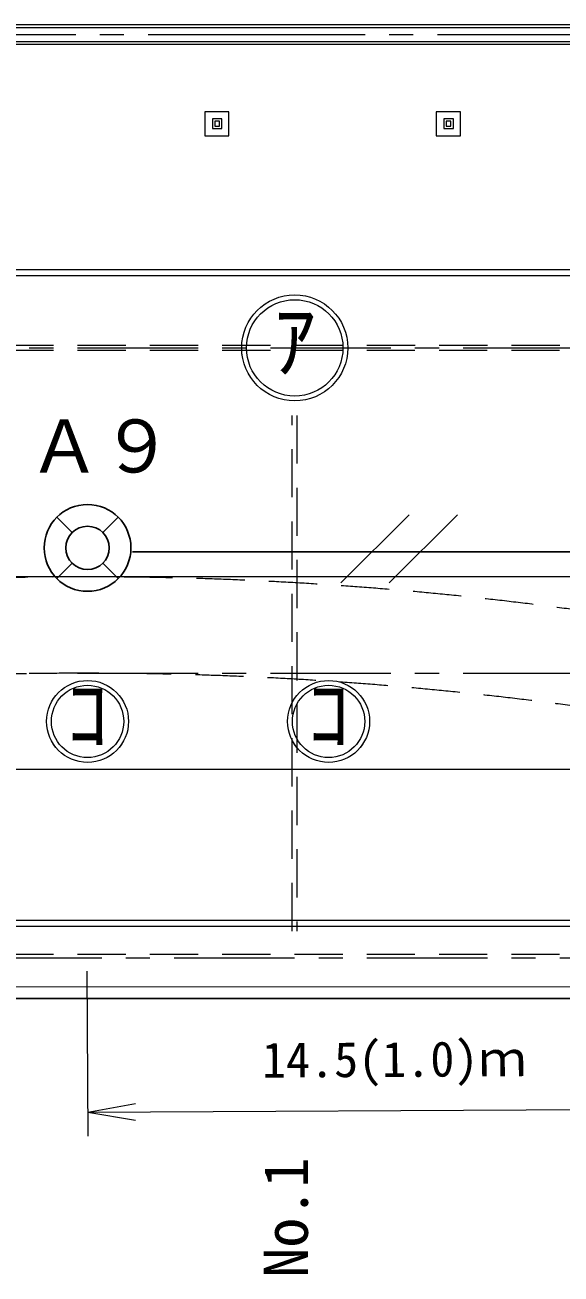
# Model space of a CAD drawing. Units: millimetres, scale not verified. Extents: x -312644 to 200250, y -138500 to 140234.
# Drawn here: x -110942 to -99824, y -2632 to 23283 of the extents above; entities that cross this region are included whole.
import ezdxf
from ezdxf.enums import TextEntityAlignment as Align

# ---------------------------------------------------------------- set-up
doc = ezdxf.new("R2010")
doc.units = ezdxf.units.MM
doc.header["$LTSCALE"] = 500
for name, pattern in [('CHAIN1', [8, 5, -1, 1, -1]), ('CHAIN2', [12, 9, -1, 1, -1]), ('DASHED1', [1.8, 1.2, -0.6]), ('DASHED2', [3, 2, -1])]:
    doc.linetypes.add(name, pattern=pattern)
for name, color, linetype, lineweight in [('1-0_現況', 4, 'Continuous', 9), ('1-6', 4, 'Continuous', 9), ('A-0', 4, 'Continuous', 9), ('A-1', 4, 'Continuous', 9), ('A-8', 2, 'Continuous', 25), ('A-9', 1, 'Continuous', 9)]:
    doc.layers.add(name, color=color, linetype=linetype, lineweight=lineweight)
doc.styles.add('ＭＳ ゴシック', font='')
doc.styles.get('ＭＳ ゴシック').set_extended_font_data('MS Gothic')

msp = doc.modelspace()

# ---------------------------------------------------------------- linework, layer by layer
at = {"layer": '1-0_現況', "linetype": 'CHAIN2'}
msp.add_line((-162389.2, 23082.8), (85594.1, 23083.1), dxfattribs=at)
at = {"layer": '1-6'}
msp.add_line((-121852.7, 3082.8), (65739.2, 3083.8), dxfattribs=at)
at = {"layer": 'A-0'}
for p, q in [((-85750.9, 23283), (-121052.1, 23282.9)), ((-121052.1, 23232.9), (-85750.9, 23233)), ((-85750.9, 22933), (-121052.1, 22932.9)), ((-121052.1, 22882.9), (-85750.9, 22883)), ((-121732.8, 18083), (-89347.4, 18083)), ((-45350.6, 11833), (-121852.8, 11833)), ((-45350.6, 7833), (-121852.8, 7833)), ((-66149.5, 4703), (-121732.7, 4703)), ((-121852.8, 4583), (-66269.5, 4583)), ((-45350.6, 3323.2), (-121732.7, 3322.8)), ((-45350.6, 3083.2), (-121852.7, 3082.8))]:
    msp.add_line(p, q, dxfattribs=at)
at = {"layer": 'A-0', "linetype": 'DASHED2'}
for p, q in [((24649.5, 16633.1), (-121852.8, 16633)), ((-121852.8, 16533), (24649.5, 16533.1)), ((-105400.5, 4483), (-105400.5, 15183)), ((-105300.5, 15183), (-105300.5, 4483)), ((-121852.8, 4003.3), (24649.5, 4003.1))]:
    msp.add_line(p, q, dxfattribs=at)
at = {"layer": 'A-0', "linetype": 'CHAIN1'}
for p, q in [((-121852.8, 16583), (-45350.6, 16583)), ((-121852.8, 9833), (-45350.6, 9833)), ((-45350.6, 3918.1), (-122259.8, 3917.9))]:
    msp.add_line(p, q, dxfattribs=at)
at = {"layer": 'A-0'}
msp.add_lwpolyline([(-45350.6, 18203), (-83763.7, 18203), (-125389.1, 18203)], dxfattribs=at)
for centre, radius in [((-105347.4, 16582.8), 1100), ((-105347.4, 16582.7), 1100), ((-105347.4, 16582.8), 1000), ((-105347.4, 16582.7), 1000), ((-109644.3, 8833), 850), ((-109644.3, 8832.9), 850), ((-104644.3, 8833), 850), ((-104644.3, 8832.9), 850), ((-109644.3, 8833), 750), ((-109644.3, 8832.9), 750), ((-104644.3, 8833), 750), ((-104644.3, 8832.9), 750)]:
    msp.add_circle(centre, radius, dxfattribs=at)
at = {"layer": 'A-0', "linetype": 'DASHED2'}
for centre, start in [((-109644.2, -63166.8), 80.63179), ((-109644.2, -65166.7), 80.65222)]:
    msp.add_arc(centre, 75000, start, 99.36841, dxfattribs=at)
at = {"layer": 'A-1'}
for p, q in [((-109633.6, 225.6), (-109652.8, 3652.2)), ((-109636.4, 725.6), (-108652.6, 904.8)), ((-109636.4, 725.6), (-95845.2, 803.1)), ((-109636.4, 725.6), (-108650.6, 557.5))]:
    msp.add_line(p, q, dxfattribs=at)
at = {"layer": 'A-8'}
for p, q in [((-110280.6, 13069.4), (-109962.4, 12751.1)), ((-109326.1, 12751.1), (-109008, 13069.4)), ((-104388.3, 11707.9), (-102974.1, 13122.1)), ((-101974.1, 13122.1), (-103388.3, 11707.9)), ((-97108.1, 12354), (-108711.8, 12354)), ((-109962.4, 12114.9), (-110280.6, 11796.7)), ((-109008, 11796.7), (-109326.1, 12114.9))]:
    msp.add_line(p, q, dxfattribs=at)
for radius in [900, 450]:
    msp.add_circle((-109644.3, 12433), radius, dxfattribs=at)
at = {"layer": 'A-9', "linetype": 'DASHED1'}
for points in [[(-107212.6, 21480.2), (-107212.6, 20980.2), (-106712.6, 20980.2), (-106712.6, 21480.2)], [(-102412.4, 21480.2), (-102412.4, 20980.2), (-101912.4, 20980.2), (-101912.4, 21480.2)]]:
    msp.add_lwpolyline(points, close=True, dxfattribs=at)
at = {"layer": 'A-9'}
for points in [[(-107055.8, 21133.8), (-106855.8, 21133.8), (-106855.8, 21333.8), (-107055.8, 21333.8)], [(-107006.6, 21184.6), (-106906.6, 21184.6), (-106906.6, 21284.6), (-107006.6, 21284.6)], [(-102255.8, 21133.8), (-102055.8, 21133.8), (-102055.8, 21333.8), (-102255.8, 21333.8)], [(-102206.6, 21184.6), (-102106.6, 21184.6), (-102106.6, 21284.6), (-102206.6, 21284.6)]]:
    msp.add_lwpolyline(points, close=True, dxfattribs=at)

# ---------------------------------------------------------------- texts
at = {"layer": '1-0_現況', "color": 7, "style": 'ＭＳ ゴシック'}
msp.add_text('No.1', height=916.4, rotation=89.949, dxfattribs=at).set_placement((-104800.3, -2709.8), align=Align.BOTTOM_LEFT)
at = {"layer": 'A-0', "color": 7, "style": 'ＭＳ ゴシック'}
for s, p in [('ｱ', (-105784.8, 15707.8)), ('ｱ', (-105784.8, 15707.7)), ('ｺ', (-110081.8, 7958)), ('ｺ', (-110081.8, 7957.9)), ('ｺ', (-105081.8, 7958)), ('ｺ', (-105081.8, 7958))]:
    msp.add_text(s, height=1283, dxfattribs=at).set_placement(p, align=Align.BOTTOM_LEFT)
at = {"layer": 'A-1', "color": 6, "style": 'ＭＳ ゴシック'}
msp.add_text('14.5(1.0)ｍ', height=733.1, rotation=0.322, dxfattribs=at).set_placement((-106023.4, 1222.6), align=Align.BOTTOM_LEFT)
at = {"layer": 'A-8', "color": 6, "style": 'ＭＳ ゴシック'}
msp.add_text('Ａ９', height=1100, dxfattribs=at).set_placement((-110871.4, 13667.7), align=Align.BOTTOM_LEFT)

doc.saveas('drawing.dxf')
